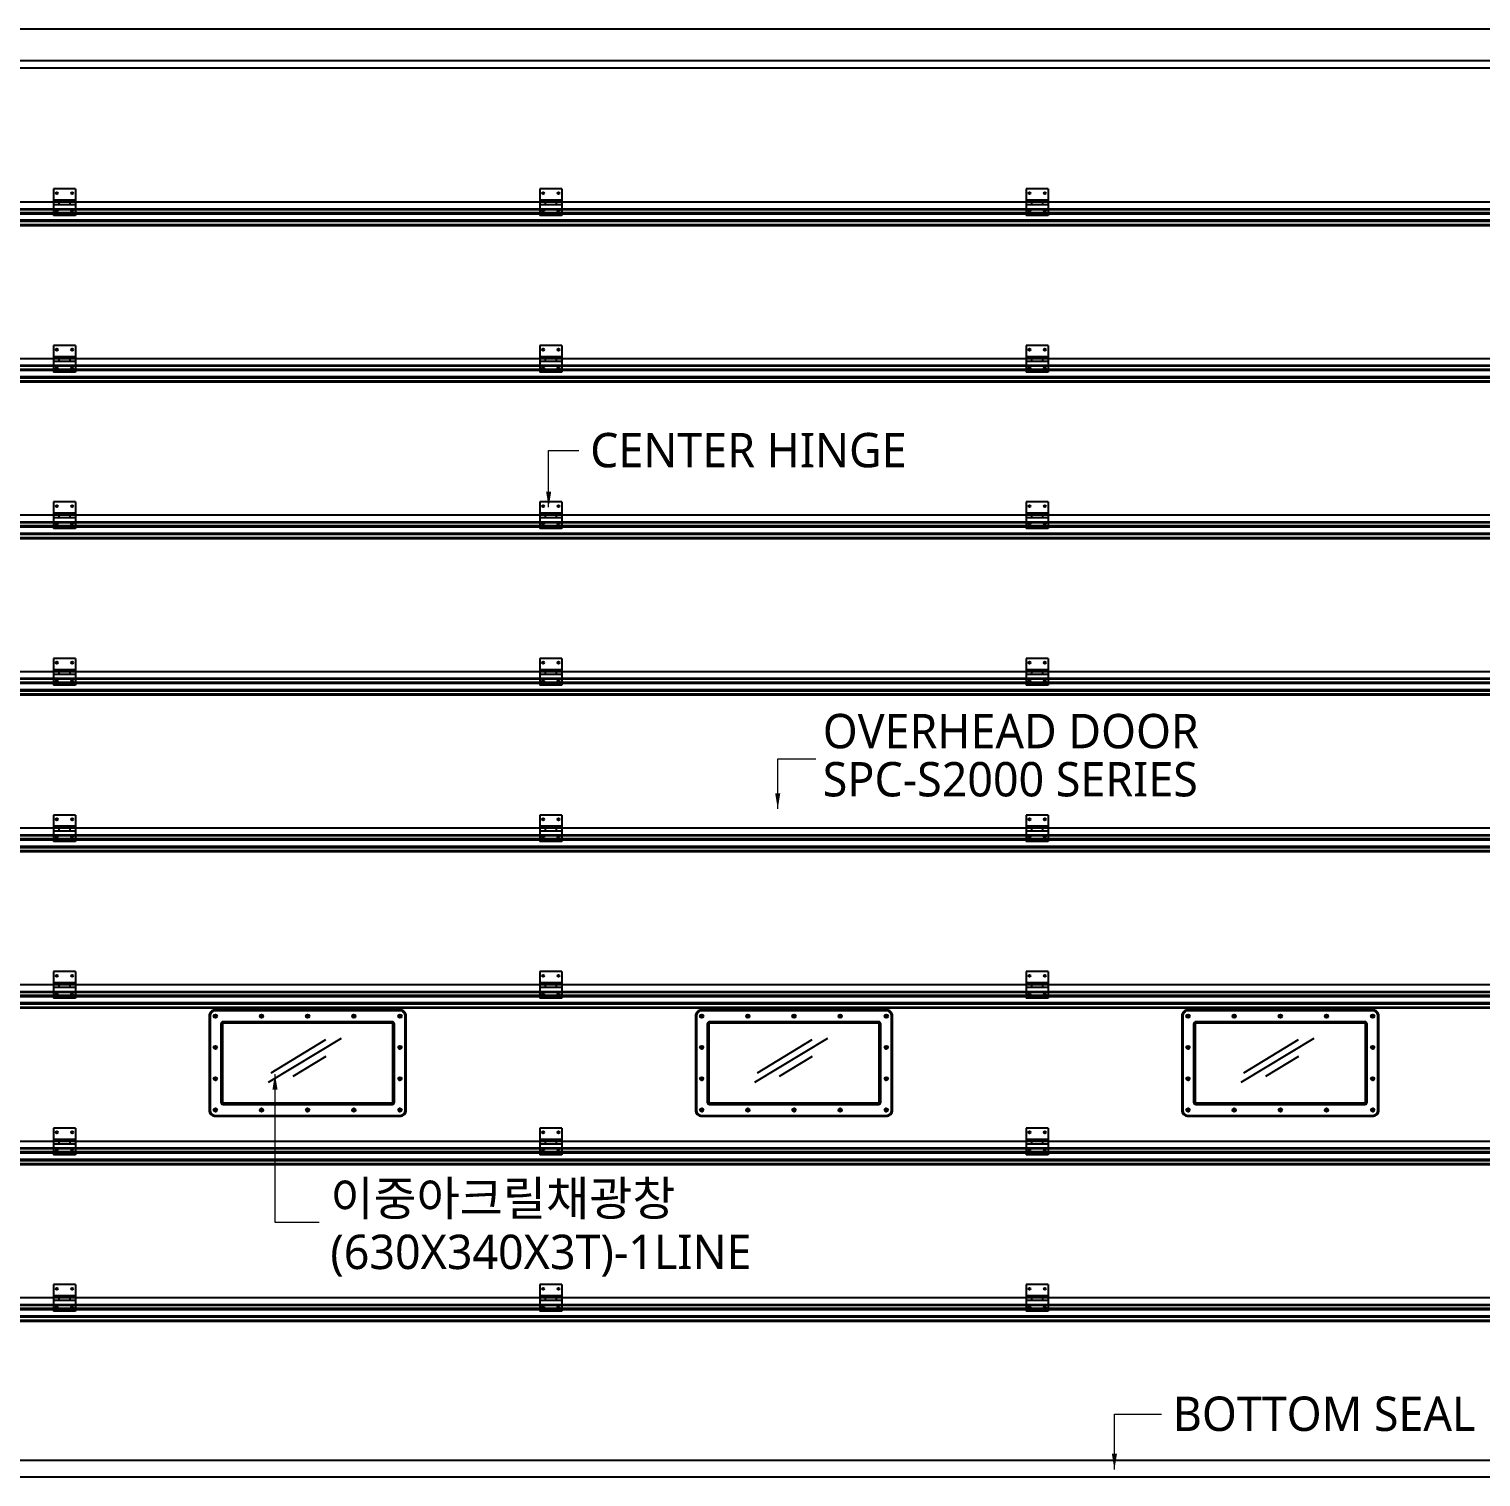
# Model space of a CAD drawing. Header units: millimetres. Extents: x 909 to 159266, y 137 to 21462.
# Drawn here: x 82628 to 87267, y 10886 to 15511 of the extents above; entities that cross this region are included whole.
import ezdxf

# ---------------------------------------------------------------- set-up
doc = ezdxf.new("R2010")
doc.units = ezdxf.units.MM
doc.header["$LTSCALE"] = 50
doc.header["$MEASUREMENT"] = 0
doc.linetypes.add('HIDDEN2', pattern=[0.1875, 0.125, -0.0625])
for name, color, linetype in [('OHD Frame', 2, 'Continuous'), ('OHD Panel', 5, 'Continuous'), ('풍압보강대', 2, 'Continuous')]:
    doc.layers.add(name, color=color, linetype=linetype)
doc.layers.add('건축120130$0$TEX', color=3, linetype='Continuous', lineweight=15)
doc.styles.get("Standard").update_dxf_attribs({"font": 'NanumGothicBold.ttf'})
doc.styles.add('울릉도M', font='NanumGothic.ttf')
doc.dimstyles.new('ISO-25', dxfattribs={"dimtxt": 2.5, "dimasz": 2.5, "dimexe": 1.25, "dimexo": 0.625, "dimtad": 1, "dimtxsty": 'Standard', "dimcen": 2.5, "dimadec": 0, "dimazin": 0, "dimtfac": 1, "dimtmove": 0, "dimatfit": 3, "dimfxl": 1, "dimarcsym": 0})

# ---------------------------------------------------------------- blocks, each defined once
blk = doc.blocks.new('채광창 630X340X3T')
at = {"elevation": 0}
for points in [[(95296.2, -22646.9), (95296.2, -22346.9, 0.414214), (95276.2, -22326.9), (94686.2, -22326.9, 0.414214), (94666.2, -22346.9), (94666.2, -22646.9, 0.414214), (94686.2, -22666.9), (95276.2, -22666.9, 0.414214)], [(95293.2, -22646.9), (95293.2, -22346.9, 0.414214), (95276.2, -22329.9), (94686.2, -22329.9, 0.414214), (94669.2, -22346.9), (94669.2, -22646.9, 0.414214), (94686.2, -22663.9), (95276.2, -22663.9, 0.414214)], [(95258.2, -22621.9), (95258.2, -22371.9, 0.414214), (95251.2, -22364.9), (94711.2, -22364.9, 0.414214), (94704.2, -22371.9), (94704.2, -22621.9, 0.414214), (94711.2, -22628.9), (95251.2, -22628.9, 0.414214)], [(95253.2, -22621.9), (95253.2, -22371.9, 0.414214), (95251.2, -22369.9), (94711.2, -22369.9, 0.414214), (94709.2, -22371.9), (94709.2, -22621.9, 0.414214), (94711.2, -22623.9), (95251.2, -22623.9, 0.414214)]]:
    blk.add_lwpolyline(points, format="xyb", close=True, dxfattribs=at)
at = {"color": 4, "elevation": 0, "flags": 128}
for points in [[(95088.1, -22418.3), (94854.5, -22559.2)], [(95038.2, -22423.1), (94863, -22528.8)], [(95039.5, -22475.8), (94933.7, -22539.6)]]:
    blk.add_lwpolyline(points, dxfattribs=at)
for centre, radius in [((94686.2, -22346.9, 0), 5.5), ((94686.2, -22346.9, 0), 2.25), ((94833.7, -22346.9, 0), 5.5), ((94833.7, -22346.9, 0), 2.25), ((94981.2, -22346.9, 0), 5.5), ((94981.2, -22346.9, 0), 2.25), ((95128.7, -22346.9, 0), 5.5), ((95128.7, -22346.9, 0), 2.25), ((95276.2, -22346.9, 0), 5.5), ((95276.2, -22346.9, 0), 2.25), ((94686.2, -22446.9, 0), 5.5), ((94686.2, -22446.9, 0), 2.25), ((95276.2, -22446.9, 0), 5.5), ((95276.2, -22446.9, 0), 2.25), ((94686.2, -22546.9, 0), 5.5), ((94686.2, -22546.9, 0), 2.25), ((95276.2, -22546.9, 0), 5.5), ((95276.2, -22546.9, 0), 2.25), ((94686.2, -22646.9, 0), 5.5), ((94686.2, -22646.9, 0), 2.25), ((94833.7, -22646.9, 0), 5.5), ((94833.7, -22646.9, 0), 2.25), ((94981.2, -22646.9, 0), 5.5), ((94981.2, -22646.9, 0), 2.25), ((95128.7, -22646.9, 0), 5.5), ((95128.7, -22646.9, 0), 2.25), ((95276.2, -22646.9, 0), 5.5), ((95276.2, -22646.9, 0), 2.25)]:
    blk.add_circle(centre, radius)
blk = doc.blocks.new('*U5517')
at = {"rotation": 180}
blk.add_blockref('채광창 630X340X3T', (96083.7, -22746.9, 0), dxfattribs=at)
blk = doc.blocks.new('*U5516')
at = {"color": 0, "linetype": 'ByBlock', "lineweight": -2, "transparency": 16777216, "rotation": 180}
for p in [(-440346.1, -342610.2, 0), (-438792.1, -342610.2, 0), (-437238.1, -342610.2, 0)]:
    blk.add_blockref('*U5517', p, dxfattribs=at)
blk = doc.blocks.new('CENTER HINGE')
at = {"color": 0}
for p, q in [((94393.2, -23219.4, 0), (94323.2, -23219.4, 0)), ((94323.2, -23254.4, 0), (94393.2, -23254.4, 0)), ((94323.2, -23269.4, 0), (94393.2, -23269.4, 0)), ((94341.2, -23269.4, 0), (94341.2, -23254.4, 0)), ((94375.2, -23254.4, 0), (94375.2, -23269.4, 0)), ((94393.2, -23304.4, 0), (94323.2, -23304.4, 0))]:
    blk.add_line(p, q, dxfattribs=at)
for p, q in [((94323.2, -23219.4, 0), (94323.2, -23304.4, 0)), ((94393.2, -23219.4, 0), (94393.2, -23304.4, 0))]:
    blk.add_line(p, q)
for centre in [(94333.7, -23232.9, 0), (94382.7, -23232.9, 0), (94333.7, -23290.9, 0), (94382.7, -23290.9, 0)]:
    blk.add_circle(centre, 3.5, dxfattribs=at)
blk = doc.blocks.new('*U5519')
at = {"rotation": 180}
blk.add_blockref('CENTER HINGE', (96375.2, -23261.9, 0), dxfattribs=at)
blk = doc.blocks.new('*U5518')
at = {"color": 0, "linetype": 'ByBlock', "lineweight": -2, "transparency": 16777216, "rotation": 180}
for p in [(79396, 13455.7, 0), (80950, 13455.7, 0), (82504, 13455.7, 0), (84058, 13455.7, 0), (85612, 13455.7, 0), (79396, 12955.7, 0), (80950, 12955.7, 0), (82504, 12955.7, 0), (84058, 12955.7, 0), (85612, 12955.7, 0), (79396, 12455.7, 0), (80950, 12455.7, 0), (82504, 12455.7, 0), (84058, 12455.7, 0), (85612, 12455.7, 0), (79396, 11955.7, 0), (80950, 11955.7, 0), (82504, 11955.7, 0), (84058, 11955.7, 0), (85612, 11955.7, 0), (79396, 11455.7, 0), (80950, 11455.7, 0), (82504, 11455.7, 0), (84058, 11455.7, 0), (85612, 11455.7, 0), (79396, 10955.7, 0), (80950, 10955.7, 0), (82504, 10955.7, 0), (84058, 10955.7, 0), (85612, 10955.7, 0), (79396, 10455.7, 0), (80950, 10455.7, 0), (82504, 10455.7, 0), (84058, 10455.7, 0), (85612, 10455.7, 0), (79396, 9955.7, 0), (80950, 9955.7, 0), (82504, 9955.7, 0), (84058, 9955.7, 0), (85612, 9955.7, 0)]:
    blk.add_blockref('*U5519', p, dxfattribs=at)

msp = doc.modelspace()

# ---------------------------------------------------------------- linework, layer by layer
for p, q in [((80723.8, 15411.2, 0), (90973.8, 15411.2, 0)), ((90973.8, 10939.2, 0), (80723.8, 10939.2, 0)), ((80213.2, 10886.2, 0), (92050.9, 10886.2, 0))]:
    msp.add_line(p, q)
at = {"layer": 'OHD Frame'}
msp.add_line((90948.8, 15511.2, 0), (80748.8, 15511.2, 0), dxfattribs=at)
at = {"layer": 'OHD Frame', "color": 1, "linetype": 'HIDDEN2', "ltscale": 0.2}
msp.add_line((90948.8, 15386.2, 0), (80748.8, 15386.2, 0), dxfattribs=at)
at = {"layer": 'OHD Panel', "color": 0}
for p, q in [((90973.8, 14958.2, 0), (80723.8, 14958.2, 0)), ((90973.8, 14458.2, 0), (80723.8, 14458.2, 0)), ((90973.8, 13958.2, 0), (80723.8, 13958.2, 0)), ((90973.8, 13458.2, 0), (80723.8, 13458.2, 0)), ((90973.8, 12958.2, 0), (80723.8, 12958.2, 0)), ((90973.8, 12458.2, 0), (80723.8, 12458.2, 0)), ((90973.8, 11958.2, 0), (80723.8, 11958.2, 0)), ((90973.8, 11458.2, 0), (80723.8, 11458.2, 0))]:
    msp.add_line(p, q, dxfattribs=at)
at = {"layer": '풍압보강대', "elevation": 0}
for points in [[(90788.8, 14884.2), (90788.8, 14936.2), (80908.8, 14936.2), (80908.8, 14884.2)], [(90788.8, 14384.2), (90788.8, 14436.2), (80908.8, 14436.2), (80908.8, 14384.2)], [(90788.8, 13884.2), (90788.8, 13936.2), (80908.8, 13936.2), (80908.8, 13884.2)], [(90788.8, 13384.2), (90788.8, 13436.2), (80908.8, 13436.2), (80908.8, 13384.2)], [(90788.8, 12884.2), (90788.8, 12936.2), (80908.8, 12936.2), (80908.8, 12884.2)], [(90788.8, 12384.2), (90788.8, 12436.2), (80908.8, 12436.2), (80908.8, 12384.2)], [(90788.8, 11884.2), (90788.8, 11936.2), (80908.8, 11936.2), (80908.8, 11884.2)], [(90788.8, 11384.2), (90788.8, 11436.2), (80908.8, 11436.2), (80908.8, 11384.2)]]:
    msp.add_lwpolyline(points, close=True, dxfattribs=at)
for points in [[(90788.8, 14934.2), (80908.8, 14934.2)], [(90788.8, 14924.2), (80908.8, 14924.2)], [(90788.8, 14920.2), (80908.8, 14920.2)], [(90788.8, 14900.2), (80908.8, 14900.2)], [(90788.8, 14896.2), (80908.8, 14896.2)], [(90788.8, 14886.2), (80908.8, 14886.2)], [(90788.8, 14434.2), (80908.8, 14434.2)], [(90788.8, 14424.2), (80908.8, 14424.2)], [(90788.8, 14420.2), (80908.8, 14420.2)], [(90788.8, 14400.2), (80908.8, 14400.2)], [(90788.8, 14396.2), (80908.8, 14396.2)], [(90788.8, 14386.2), (80908.8, 14386.2)], [(90788.8, 13934.2), (80908.8, 13934.2)], [(90788.8, 13924.2), (80908.8, 13924.2)], [(90788.8, 13920.2), (80908.8, 13920.2)], [(90788.8, 13900.2), (80908.8, 13900.2)], [(90788.8, 13896.2), (80908.8, 13896.2)], [(90788.8, 13886.2), (80908.8, 13886.2)], [(90788.8, 13434.2), (80908.8, 13434.2)], [(90788.8, 13424.2), (80908.8, 13424.2)], [(90788.8, 13420.2), (80908.8, 13420.2)], [(90788.8, 13400.2), (80908.8, 13400.2)], [(90788.8, 13396.2), (80908.8, 13396.2)], [(90788.8, 13386.2), (80908.8, 13386.2)], [(90788.8, 12934.2), (80908.8, 12934.2)], [(90788.8, 12924.2), (80908.8, 12924.2)], [(90788.8, 12920.2), (80908.8, 12920.2)], [(90788.8, 12900.2), (80908.8, 12900.2)], [(90788.8, 12896.2), (80908.8, 12896.2)], [(90788.8, 12886.2), (80908.8, 12886.2)], [(90788.8, 12434.2), (80908.8, 12434.2)], [(90788.8, 12424.2), (80908.8, 12424.2)], [(90788.8, 12420.2), (80908.8, 12420.2)], [(90788.8, 12400.2), (80908.8, 12400.2)], [(90788.8, 12396.2), (80908.8, 12396.2)], [(90788.8, 12386.2), (80908.8, 12386.2)], [(90788.8, 11934.2), (80908.8, 11934.2)], [(90788.8, 11924.2), (80908.8, 11924.2)], [(90788.8, 11920.2), (80908.8, 11920.2)], [(90788.8, 11900.2), (80908.8, 11900.2)], [(90788.8, 11896.2), (80908.8, 11896.2)], [(90788.8, 11886.2), (80908.8, 11886.2)], [(90788.8, 11434.2), (80908.8, 11434.2)], [(90788.8, 11424.2), (80908.8, 11424.2)], [(90788.8, 11420.2), (80908.8, 11420.2)], [(90788.8, 11400.2), (80908.8, 11400.2)], [(90788.8, 11396.2), (80908.8, 11396.2)], [(90788.8, 11386.2), (80908.8, 11386.2)]]:
    msp.add_lwpolyline(points, dxfattribs=at)

# ---------------------------------------------------------------- block references
for name, p in [('*U5518', (5361.8, 1502.4, 0)), ('*U5516', (524966.4, 354568.4, 0))]:
    msp.add_blockref(name, p)

# ---------------------------------------------------------------- texts
at = {"layer": '건축120130$0$TEX', "style": '울릉도M'}
for s, height, p in [('CENTER HINGE', 109.843, (84420.4, 14111.3, 0)), ('OVERHEAD DOOR', 109.843, (85163.7, 13213.7, 0)), ('SPC-S2000 SERIES', 109.843, (85163.7, 13060, 0)), ('이중아크릴채광창', 109.84, (83590.3, 11721.1, 0)), ('(630X340X3T)-1LINE', 109.843, (83590.3, 11550.2, 0)), ('BOTTOM SEAL', 109.843, (86282.2, 11033.1, 0))]:
    msp.add_text(s, height=height, dxfattribs=at).set_placement(p)

# ---------------------------------------------------------------- leaders
for points in [[(84287.8, 13984, 0), (84287.8, 14165.1, 0), (84384.7, 14165.1, 0)], [(85019.8, 13020.2, 0), (85019.8, 13179.7, 0), (85141.8, 13179.7, 0)], [(83413.4, 12173.2, 0), (83413.4, 11700.5, 0), (83554.5, 11700.5, 0)], [(86095.6, 10910.2, 0), (86095.6, 11086.9, 0), (86246.5, 11086.9, 0)]]:
    msp.add_leader(points, dimstyle='ISO-25', override={"dimasz": 50, "dimtad": 0, "dimclrd": 1, "dimlwd": 9})

doc.saveas('drawing.dxf')
